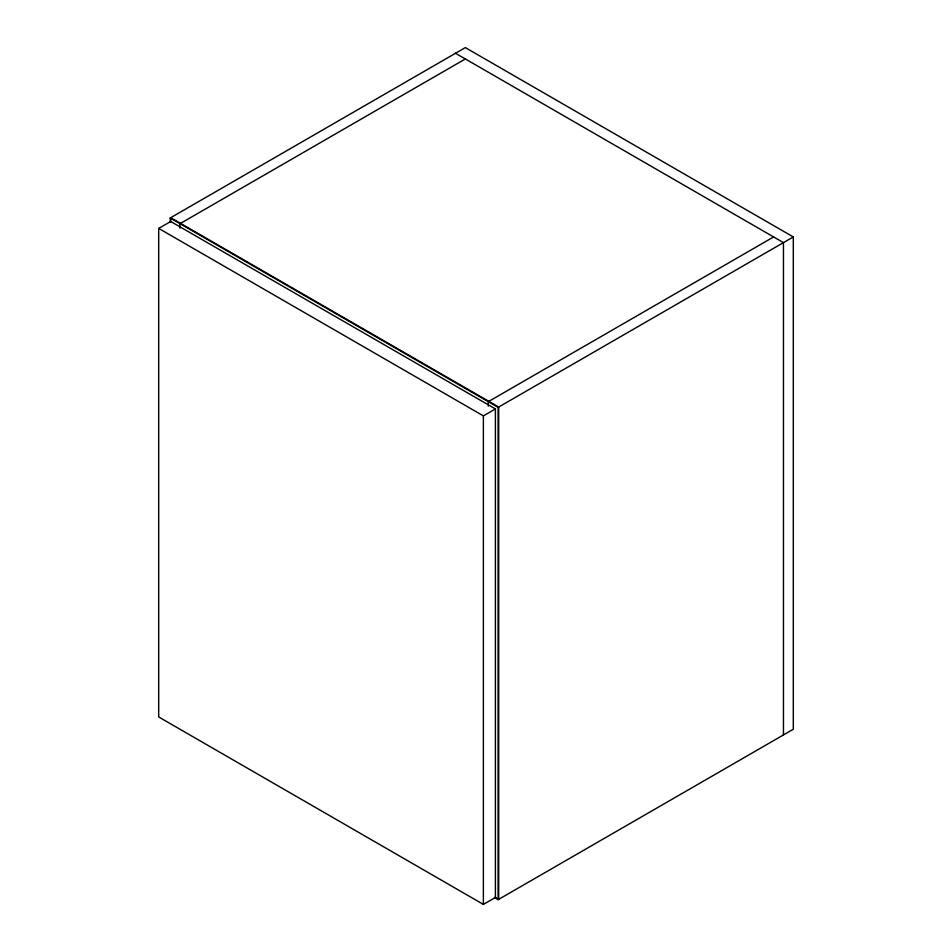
<?xml version="1.0" encoding="UTF-8"?>
<svg xmlns="http://www.w3.org/2000/svg" width="952" height="952" viewBox="0 0 952 952"><rect width="100%" height="100%" fill="white"/><g stroke="black" fill="none" stroke-linecap="round" stroke-linejoin="round"><path stroke-width="1.43" d="M170.182 222.47L170.182 218.008L465.338 47.6L793.302 236.941L793.302 729.256L498.134 899.664L494.445 897.534M158.698 228.42L170.717 221.483L495.409 408.932L495.409 897.462L483.378 904.4L158.698 716.951L158.698 228.42L483.378 415.881L495.409 408.932M465.338 58.964L180.011 223.696L180.011 228.159M773.619 236.941L488.293 401.673L488.293 406.135M170.182 218.008L498.134 407.361L793.302 236.941M455.508 53.276L783.46 242.629L783.46 734.932M494.992 897.224L497.456 898.64M498.681 899.354L498.681 407.039L170.717 217.699L170.717 222.161M498.134 407.361L498.134 899.664M483.378 415.881L483.378 904.4"/></g></svg>
